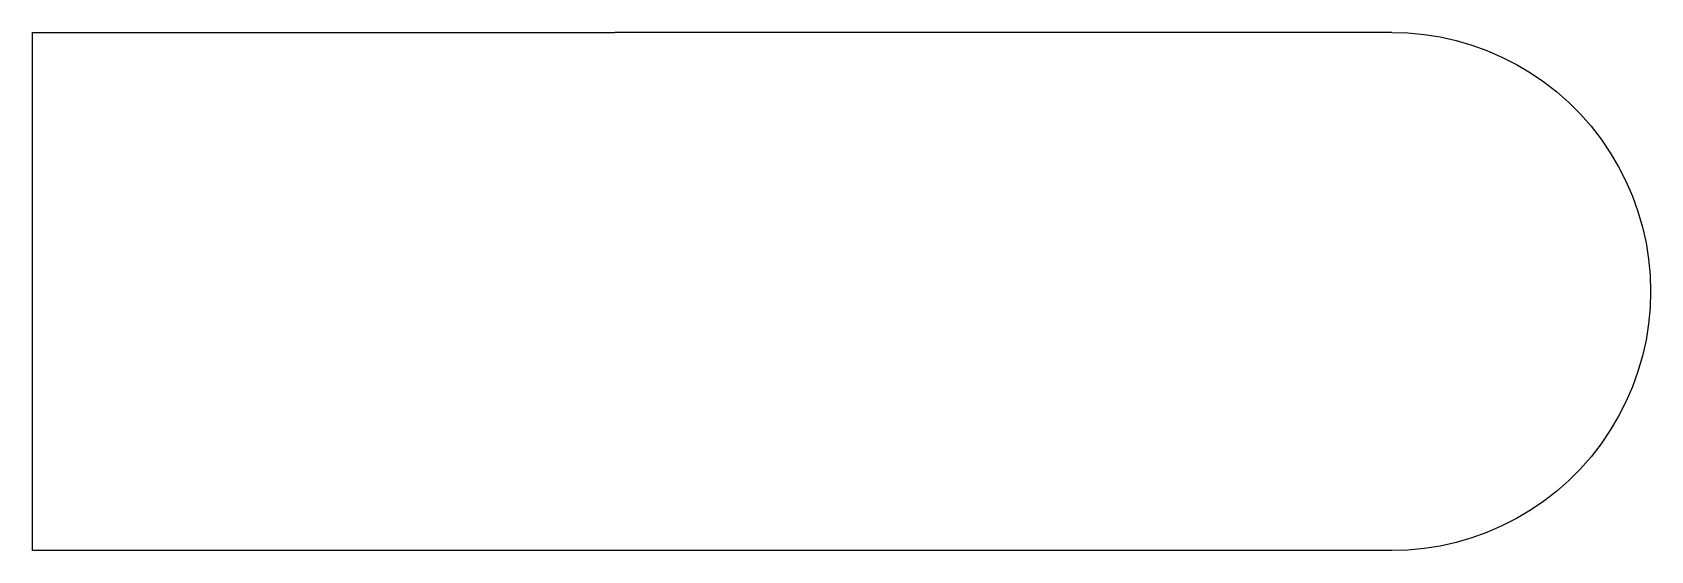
# Model space of a CAD drawing. Header units: metres. Extents: x -25 to 0, y -8 to 0.
import ezdxf

# ---------------------------------------------------------------- set-up
doc = ezdxf.new("R2010")
doc.units = ezdxf.units.M

msp = doc.modelspace()

# ---------------------------------------------------------------- linework, layer by layer
for points in [[(-25, 0), (-24.984, 0), (-24.968, 0), (-24.952, 0), (-24.923, 0), (-24.876, 0), (-24.828, 0), (-24.781, 0), (-24.707, 0), (-24.629, 0), (-24.551, 0), (-24.464, 0), (-24.356, 0), (-24.248, 0), (-24.14, 0), (-24.011, 0), (-23.874, 0), (-23.738, 0), (-23.597, 0), (-23.434, 0), (-23.27, 0), (-23.107, 0), (-22.929, 0), (-22.741, 0), (-22.552, 0), (-22.364, 0), (-22.153, 0), (-21.943, 0), (-21.732, 0), (-21.513, 0), (-21.282, 0), (-21.052, 0), (-20.821, 0), (-20.576, 0), (-20.329, 0), (-20.082, 0), (-19.83, 0), (-19.569, 0), (-19.308, 0), (-19.047, 0), (-18.779, 0), (-18.507, 0), (-18.235, 0), (-17.963, 0), (-17.684, 0), (-17.406, 0), (-17.127, 0), (-16.846, 0), (-16.564, 0), (-16.282, 0), (-16, 0)], [(-25, -8), (-25, -7.84), (-25, -7.68), (-25, -7.52), (-25, -7.36), (-25, -7.2), (-25, -7.04), (-25, -6.88), (-25, -6.72), (-25, -6.56), (-25, -6.4), (-25, -6.24), (-25, -6.08), (-25, -5.92), (-25, -5.76), (-25, -5.6), (-25, -5.44), (-25, -5.28), (-25, -5.12), (-25, -4.96), (-25, -4.8), (-25, -4.64), (-25, -4.48), (-25, -4.32), (-25, -4.16), (-25, -4), (-25, -3.84), (-25, -3.68), (-25, -3.52), (-25, -3.36), (-25, -3.2), (-25, -3.04), (-25, -2.88), (-25, -2.72), (-25, -2.56), (-25, -2.4), (-25, -2.24), (-25, -2.08), (-25, -1.92), (-25, -1.76), (-25, -1.6), (-25, -1.44), (-25, -1.28), (-25, -1.12), (-25, -0.96), (-25, -0.8), (-25, -0.64), (-25, -0.48), (-25, -0.32), (-25, -0.16), (-25, 0)], [(-4, 0), (-4.24, 0), (-4.48, 0), (-4.72, 0), (-4.96, 0), (-5.2, 0), (-5.44, 0), (-5.68, 0), (-5.92, 0), (-6.16, 0), (-6.4, 0), (-6.64, 0), (-6.88, 0), (-7.12, 0), (-7.36, 0), (-7.6, 0), (-7.84, 0), (-8.08, 0), (-8.32, 0), (-8.56, 0), (-8.8, 0), (-9.04, 0), (-9.28, 0), (-9.52, 0), (-9.76, 0), (-10, 0), (-10.24, 0), (-10.48, 0), (-10.72, 0), (-10.96, 0), (-11.2, 0), (-11.44, 0), (-11.68, 0), (-11.92, 0), (-12.16, 0), (-12.4, 0), (-12.64, 0), (-12.88, 0), (-13.12, 0), (-13.36, 0), (-13.6, 0), (-13.84, 0), (-14.08, 0), (-14.32, 0), (-14.56, 0), (-14.8, 0), (-15.04, 0), (-15.28, 0), (-15.52, 0), (-15.76, 0), (-16, 0)], [(-4, 0), (-4.2, 0), (-4.4, 0), (-4.6, 0), (-4.8, 0), (-5, 0), (-5.2, 0), (-5.4, 0), (-5.6, 0), (-5.8, 0), (-6, 0), (-6.2, 0), (-6.4, 0), (-6.6, 0), (-6.8, 0), (-7, 0), (-7.2, 0), (-7.4, 0), (-7.6, 0), (-7.8, 0), (-8, 0), (-8.2, 0), (-8.4, 0), (-8.6, 0), (-8.8, 0), (-9, 0), (-9.2, 0), (-9.4, 0), (-9.6, 0), (-9.8, 0), (-10, 0), (-10.2, 0), (-10.4, 0), (-10.6, 0), (-10.8, 0), (-11, 0), (-11.2, 0), (-11.4, 0), (-11.6, 0), (-11.8, 0), (-12, 0), (-12.2, 0), (-12.4, 0), (-12.6, 0), (-12.8, 0), (-13, 0), (-13.2, 0), (-13.4, 0), (-13.6, 0), (-13.8, 0), (-14, 0)], [(-4, 0), (-3.749, -0.008), (-3.499, -0.032), (-3.25, -0.071), (-3.005, -0.126), (-2.764, -0.196), (-2.528, -0.281), (-2.297, -0.381), (-2.073, -0.495), (-1.857, -0.623), (-1.649, -0.764), (-1.45, -0.918), (-1.262, -1.084), (-1.084, -1.262), (-0.918, -1.45), (-0.764, -1.649), (-0.623, -1.857), (-0.495, -2.073), (-0.381, -2.297), (-0.281, -2.528), (-0.196, -2.764), (-0.126, -3.005), (-0.071, -3.25), (-0.032, -3.499), (-0.008, -3.749), (0, -4), (-0.008, -4.251), (-0.032, -4.501), (-0.071, -4.75), (-0.126, -4.995), (-0.196, -5.236), (-0.281, -5.472), (-0.381, -5.703), (-0.495, -5.927), (-0.623, -6.143), (-0.764, -6.351), (-0.918, -6.55), (-1.084, -6.738), (-1.262, -6.916), (-1.45, -7.082), (-1.649, -7.236), (-1.857, -7.377), (-2.073, -7.505), (-2.297, -7.619), (-2.528, -7.719), (-2.764, -7.804), (-3.005, -7.874), (-3.25, -7.929), (-3.499, -7.968), (-3.749, -7.992), (-4, -8)], [(-16, -8), (-16.282, -8), (-16.564, -8), (-16.846, -8), (-17.127, -8), (-17.406, -8), (-17.684, -8), (-17.963, -8), (-18.235, -8), (-18.507, -8), (-18.779, -8), (-19.047, -8), (-19.308, -8), (-19.569, -8), (-19.83, -8), (-20.082, -8), (-20.329, -8), (-20.576, -8), (-20.821, -8), (-21.052, -8), (-21.282, -8), (-21.513, -8), (-21.732, -8), (-21.943, -8), (-22.153, -8), (-22.364, -8), (-22.552, -8), (-22.741, -8), (-22.929, -8), (-23.107, -8), (-23.27, -8), (-23.434, -8), (-23.597, -8), (-23.738, -8), (-23.874, -8), (-24.011, -8), (-24.14, -8), (-24.248, -8), (-24.356, -8), (-24.464, -8), (-24.551, -8), (-24.629, -8), (-24.707, -8), (-24.781, -8), (-24.828, -8), (-24.876, -8), (-24.923, -8), (-24.952, -8), (-24.968, -8), (-24.984, -8), (-25, -8)], [(-4, -8), (-4.24, -8), (-4.48, -8), (-4.72, -8), (-4.96, -8), (-5.2, -8), (-5.44, -8), (-5.68, -8), (-5.92, -8), (-6.16, -8), (-6.4, -8), (-6.64, -8), (-6.88, -8), (-7.12, -8), (-7.36, -8), (-7.6, -8), (-7.84, -8), (-8.08, -8), (-8.32, -8), (-8.56, -8), (-8.8, -8), (-9.04, -8), (-9.28, -8), (-9.52, -8), (-9.76, -8), (-10, -8), (-10.24, -8), (-10.48, -8), (-10.72, -8), (-10.96, -8), (-11.2, -8), (-11.44, -8), (-11.68, -8), (-11.92, -8), (-12.16, -8), (-12.4, -8), (-12.64, -8), (-12.88, -8), (-13.12, -8), (-13.36, -8), (-13.6, -8), (-13.84, -8), (-14.08, -8), (-14.32, -8), (-14.56, -8), (-14.8, -8), (-15.04, -8), (-15.28, -8), (-15.52, -8), (-15.76, -8), (-16, -8)], [(-4, -8), (-4.2, -8), (-4.4, -8), (-4.6, -8), (-4.8, -8), (-5, -8), (-5.2, -8), (-5.4, -8), (-5.6, -8), (-5.8, -8), (-6, -8), (-6.2, -8), (-6.4, -8), (-6.6, -8), (-6.8, -8), (-7, -8), (-7.2, -8), (-7.4, -8), (-7.6, -8), (-7.8, -8), (-8, -8), (-8.2, -8), (-8.4, -8), (-8.6, -8), (-8.8, -8), (-9, -8), (-9.2, -8), (-9.4, -8), (-9.6, -8), (-9.8, -8), (-10, -8), (-10.2, -8), (-10.4, -8), (-10.6, -8), (-10.8, -8), (-11, -8), (-11.2, -8), (-11.4, -8), (-11.6, -8), (-11.8, -8), (-12, -8), (-12.2, -8), (-12.4, -8), (-12.6, -8), (-12.8, -8), (-13, -8), (-13.2, -8), (-13.4, -8), (-13.6, -8), (-13.8, -8), (-14, -8)]]:
    msp.add_lwpolyline(points)

doc.saveas('drawing.dxf')
